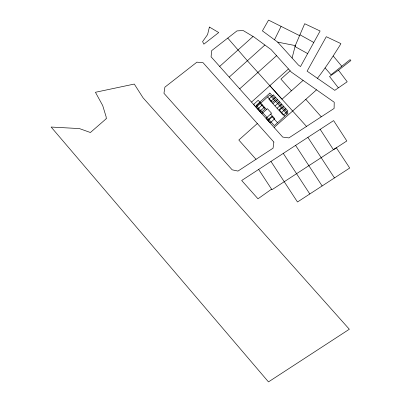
<?xml version="1.0" encoding="UTF-8"?>
<svg xmlns="http://www.w3.org/2000/svg" width="402" height="402" viewBox="0 0 402 402"><rect width="100%" height="100%" fill="white"/><g stroke="black" fill="none" stroke-linecap="round" stroke-linejoin="round"><path stroke-width="0.6" d="M292.088 58.049L295.284 45.592L304.706 23.723L320.103 31.014L300.515 66.541L298.495 65.129L277.697 42.125L262.416 30.894L268.546 20.1L299.631 35.657M274.501 39.773L281.073 26.416M317.394 78.37C325.781 67.531 333.248 56.009 340.514 44.401L340.886 43.612L326.303 36.703L307.103 71.159L334.786 90.349L347.192 81.762L338.489 70.199L329.56 76.516L338.288 87.747M276.571 55.672L239.667 88.847M264.888 45.019L229.2 77.114M255.672 106.736L260.275 102.585M257.747 109.037L262.35 104.887M259.823 111.339L264.426 107.188M270.863 101.384L275.465 97.234M261.933 111.836L265.114 108.972L260.235 103.56M274.677 100.349L272.476 102.334L267.621 96.942M272.938 103.686L277.541 99.535M275.013 105.987L279.616 101.837M277.089 108.289L281.691 104.138M268.571 119.203L271.752 116.334L277.526 122.741M281.315 107.716L279.119 109.696L284.887 116.103M268.119 120.545L272.722 116.394M279.164 110.59L283.767 106.44M281.239 112.892L285.842 108.746M219.673 66.441L253.049 36.466M251.496 102.103L211.09 56.823L211.648 50.652L236.959 30.909L243.145 30.522L254.089 37.09L271.119 49.597L291.309 72.094L334.218 102.249L334.107 108.445L288.867 137.906L282.717 137.087L251.496 102.103L288.495 68.958M290.154 70.807L280.923 79.068L291.43 90.807M257.044 106.419L269.827 94.967L287.088 114.118M303.108 80.385L282.013 99.214L247.406 60.777L227.763 38.079M257.325 123.53L238.818 140.027L256.009 159.313M274.119 127.464L316.545 89.827M338.489 70.199L350.871 60.566L350.107 59.627L331.022 74.787L325.077 67.893M271.566 189.171L257.989 198.799L241.682 180.493L333.61 120.605L346.836 140.956L271.938 189.729L258.637 169.448M277.697 42.125L295.284 45.592L295.033 46.582L307.57 53.541M299.987 34.803L313.64 42.381M269.827 85.676L306.515 126.414M266.501 109.49L258.2 100.284L253.597 104.435L261.898 113.64L267.415 108.666L271.566 113.269L266.044 118.243L270.194 122.846L274.797 118.696L270.647 114.093M305.761 99.274L321.253 116.816M341.775 66.245L333.203 55.973M334.459 177.935L307.877 137.363M322.128 185.955L295.581 145.378M309.811 193.965L283.274 153.393M270.958 161.418L297.485 201.99L349.71 168.016L336.338 147.785L333.424 149.695L320.188 129.349M273.868 142.072L273.053 148.207L237.969 171.076L232.15 169.81L163.956 93.289L164.9 87.149L196.9 62.164L203.075 62.722L273.868 142.072M209.407 27.04L207.583 34.587L202.603 41.602L203.854 44.155L218.718 32.557L209.407 27.04M269.888 93.063L256.159 105.435L274.34 125.605L288.068 113.233L269.888 93.063M273.395 94.932L268.787 99.083L283.309 115.193L287.912 111.047L273.395 94.932M106.188 118.771L90.395 132.514L79.39 128.575L51.129 127.047L268.476 381.9L349.323 329.248L143.037 97.771L134.273 84.063L95.43 92.284L102.706 105.57L106.188 116.997L106.188 118.771"/></g></svg>
